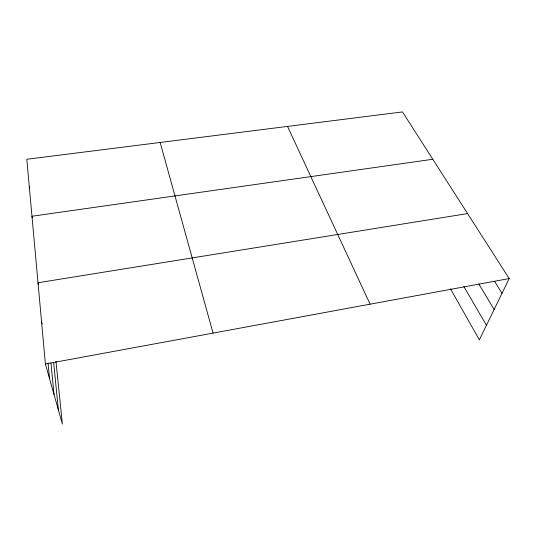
<?xml version="1.0" encoding="UTF-8"?>
<svg xmlns="http://www.w3.org/2000/svg" width="536" height="536" viewBox="0 0 536 536"><rect width="100%" height="100%" fill="white"/><g stroke="black" fill="none" stroke-linecap="round" stroke-linejoin="round"><path stroke-width="0.8" d="M55.958 361.311L62.384 424.077L45.386 363.984L26.8 159.272L402.476 111.924L509.2 278.566L479.352 339.858L450.521 288.857M45.386 363.984L509.2 278.566M467.58 213.576L38.009 282.747L38.425 284.361M432.793 159.266L31.972 216.249L32.354 217.817M494.628 281.42L502.018 293.313M478.782 283.946L494.138 309.486M463.854 286.485L486.447 325.292M287.524 126.409L370.088 304.187M160.143 142.469L213.067 333.104M41.527 321.54L42.17 323.911M29.292 186.702L29.661 188.283M53.647 362.463L58.384 409.953M50.967 362.986L54.022 394.516M48.052 362.952L49.52 378.597"/></g></svg>
